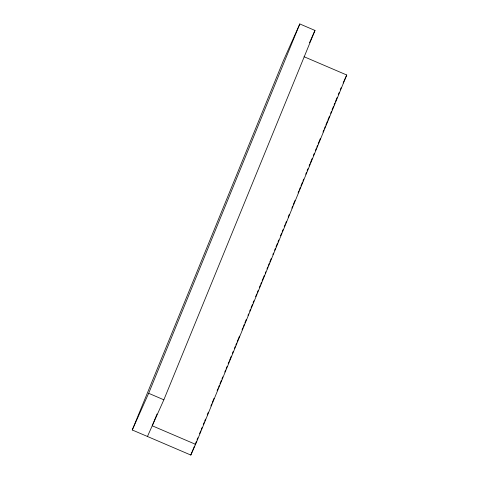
<?xml version="1.0" encoding="UTF-8"?>
<svg xmlns="http://www.w3.org/2000/svg" width="479" height="479" viewBox="0 0 479 479"><rect width="100%" height="100%" fill="white"/><g stroke="black" fill="none" stroke-linecap="round" stroke-linejoin="round"><path stroke-width="0.72" d="M304.045 56.72L346.742 74.999L195.594 444.35L190.81 455.05L132.258 429.974L283.406 60.623L299.812 23.95L314.99 30.452L163.848 399.803L147.442 436.477M132.258 429.974L148.664 393.301L299.812 23.95M157.034 414.024L152.226 425.777L195.594 444.35M190.81 455.05L194.486 446.057M195.055 444.674L196.468 441.219M197.037 439.836L197.887 437.758M199.581 433.609L200.713 430.843M201.282 429.459L202.132 427.382M203.264 424.616L204.114 422.544M204.677 421.161L205.527 419.083M207.227 414.934L208.359 412.168M210.904 405.941L211.754 403.869M212.323 402.486L214.017 398.33M217.131 390.726L217.981 388.649M218.55 387.266L219.394 385.194M219.963 383.811L221.376 380.35M221.945 378.967L222.795 376.889M224.777 372.051L225.621 369.974M226.19 368.591L227.04 366.519M228.172 363.753L229.022 361.675M229.585 360.292L231.285 356.142M232.417 353.376L233.267 351.299M234.399 348.532L235.249 346.461M235.812 345.078L236.662 343M237.231 341.617L239.494 336.084M242.039 329.857L242.889 327.786M243.458 326.403L244.302 324.325M244.871 322.942L246.284 319.481M247.984 315.332L248.547 313.949M249.685 311.182L250.529 309.111M251.098 307.728L252.511 304.267M253.08 302.884L253.93 300.806M255.624 296.657L256.756 293.89M257.325 292.507L258.175 290.436M259.307 287.663L260.157 285.592M260.72 284.209L261.57 282.131M262.139 280.748L264.402 275.215M265.252 273.144L265.815 271.761M266.947 268.988L267.797 266.917M268.366 265.534L269.21 263.456M269.779 262.073L271.192 258.618M272.892 254.469L273.455 253.086M274.593 250.313L275.437 248.242M276.006 246.859L277.419 243.398M277.988 242.015L278.838 239.943M280.532 235.794L281.664 233.028M282.233 231.638L283.083 229.567M284.215 226.801L285.065 224.723M285.628 223.34L286.478 221.268M288.178 217.119L289.31 214.352M291.855 208.126L292.705 206.048M293.268 204.665L294.968 200.515M298.082 192.905L298.932 190.834M299.495 189.45L300.345 187.373M300.914 185.99L302.327 182.535M302.896 181.152L303.746 179.074M305.722 174.23L306.572 172.159M307.141 170.775L307.991 168.698M309.123 165.932L309.973 163.86M310.536 162.477L312.236 158.321M313.368 155.555L314.218 153.484M315.35 150.717L316.2 148.64M316.763 147.257L317.613 145.185M318.176 143.802L320.445 138.263M322.99 132.042L323.84 129.965M324.403 128.582L325.253 126.51M325.822 125.127L327.235 121.666M327.804 120.283L329.498 116.134M330.63 113.367L331.48 111.29M332.049 109.907L333.462 106.452M334.031 105.069L334.881 102.991M335.444 101.608L337.144 97.459M338.276 94.692L339.126 92.615M340.258 89.848L341.108 87.777M309.524 42.673L314.99 30.452M343.15 83.023L346.742 74.999M148.664 393.301L163.848 399.803"/></g></svg>
